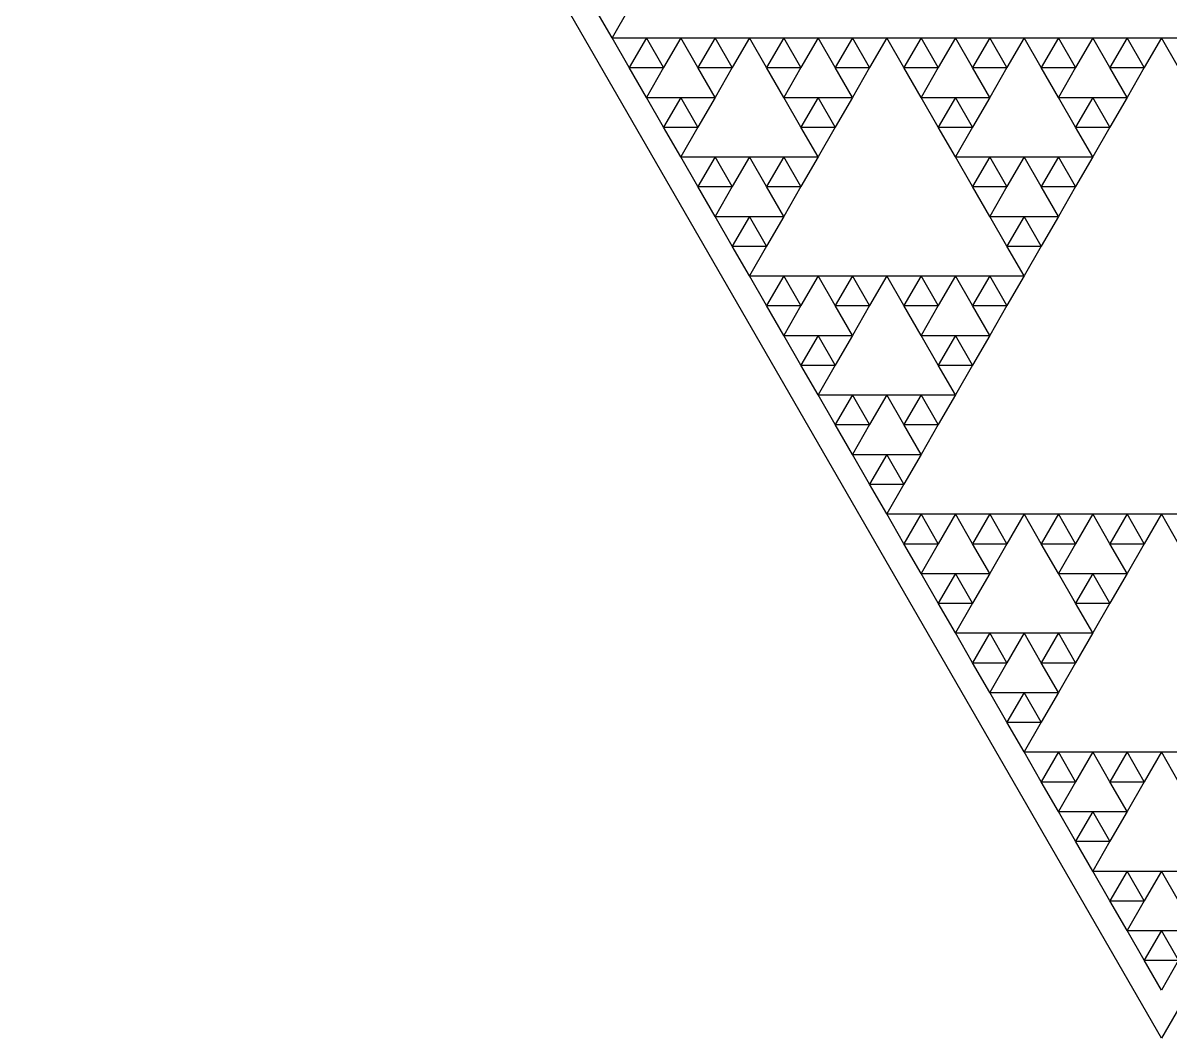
# Model space of a CAD drawing. Extents: x 0 to 345, y 1298 to 1597.
# Drawn here: x 84.7 to 173.2, y 1297.9 to 1376.2 of the extents above; entities that cross this region are included whole.
import ezdxf

# ---------------------------------------------------------------- set-up
doc = ezdxf.new("R2010")
doc.units = 0
doc.layers.get('0').update_dxf_attribs({"linetype": 'CONTINUOUS'})

msp = doc.modelspace()

# ---------------------------------------------------------------- linework, layer by layer
at = {"color": 3}
for p, q in [((172.56699, 1297.91379), (-0.165886, 1597.095774)), ((345.29987, 1597.095774), (172.56699, 1297.91379)), ((130.18513, 1375.02236), (128.86064, 1377.31663)), ((131.50962, 1377.31663), (130.18513, 1375.02236)), ((130.18513, 1375.02236), (132.83411, 1375.02236)), ((131.50962, 1372.72872), (130.18513, 1375.02236)), ((132.83411, 1375.02236), (131.50962, 1372.72872)), ((132.83411, 1375.02236), (135.48309, 1375.02236)), ((134.1586, 1372.72872), (132.83411, 1375.02236)), ((135.48309, 1375.02236), (134.1586, 1372.72872)), ((135.48309, 1375.02236), (138.13146, 1375.02236)), ((136.80759, 1372.72872), (135.48309, 1375.02236)), ((138.13146, 1375.02236), (136.80759, 1372.72872)), ((138.13146, 1375.02236), (140.78044, 1375.02236)), ((139.45595, 1372.72872), (138.13146, 1375.02236)), ((140.78044, 1375.02236), (139.45595, 1372.72872)), ((140.78044, 1375.02236), (143.42942, 1375.02236)), ((142.10493, 1372.72872), (140.78044, 1375.02236)), ((143.42942, 1375.02236), (142.10493, 1372.72872)), ((143.42942, 1375.02236), (146.07841, 1375.02236)), ((144.75392, 1372.72872), (143.42942, 1375.02236)), ((146.07841, 1375.02236), (144.75392, 1372.72872)), ((146.07841, 1375.02236), (148.72739, 1375.02236)), ((147.4029, 1372.72872), (146.07841, 1375.02236)), ((148.72739, 1375.02236), (147.4029, 1372.72872)), ((148.72739, 1375.02236), (151.37637, 1375.02236)), ((150.05188, 1372.72872), (148.72739, 1375.02236)), ((151.37637, 1375.02236), (150.05188, 1372.72872)), ((151.37637, 1375.02236), (154.02474, 1375.02236)), ((152.70024, 1372.72872), (151.37637, 1375.02236)), ((154.02474, 1375.02236), (152.70024, 1372.72872)), ((154.02474, 1375.02236), (156.67372, 1375.02236)), ((155.34923, 1372.72872), (154.02474, 1375.02236)), ((156.67372, 1375.02236), (155.34923, 1372.72872)), ((156.67372, 1375.02236), (159.3227, 1375.02236)), ((157.99821, 1372.72872), (156.67372, 1375.02236)), ((159.3227, 1375.02236), (157.99821, 1372.72872)), ((159.3227, 1375.02236), (161.97168, 1375.02236)), ((160.64719, 1372.72872), (159.3227, 1375.02236)), ((161.97168, 1375.02236), (160.64719, 1372.72872)), ((161.97168, 1375.02236), (164.62066, 1375.02236)), ((163.29617, 1372.72872), (161.97168, 1375.02236)), ((164.62066, 1375.02236), (163.29617, 1372.72872)), ((164.62066, 1375.02236), (167.26903, 1375.02236)), ((165.94454, 1372.72872), (164.62066, 1375.02236)), ((167.26903, 1375.02236), (165.94454, 1372.72872)), ((167.26903, 1375.02236), (169.91801, 1375.02236)), ((168.59352, 1372.72872), (167.26903, 1375.02236)), ((169.91801, 1375.02236), (168.59352, 1372.72872)), ((169.91801, 1375.02236), (172.56699, 1375.02236)), ((171.2425, 1372.72872), (169.91801, 1375.02236)), ((172.56699, 1375.02236), (171.2425, 1372.72872)), ((172.56699, 1375.02236), (175.21598, 1375.02236)), ((173.89148, 1372.72872), (172.56699, 1375.02236)), ((131.50962, 1372.72872), (134.1586, 1372.72872)), ((132.83411, 1370.43446), (131.50962, 1372.72872)), ((134.1586, 1372.72872), (132.83411, 1370.43446)), ((136.80759, 1372.72872), (139.45595, 1372.72872)), ((138.13146, 1370.43446), (136.80759, 1372.72872)), ((139.45595, 1372.72872), (138.13146, 1370.43446)), ((142.10493, 1372.72872), (144.75392, 1372.72872)), ((143.42942, 1370.43446), (142.10493, 1372.72872)), ((144.75392, 1372.72872), (143.42942, 1370.43446)), ((147.4029, 1372.72872), (150.05188, 1372.72872)), ((148.72739, 1370.43446), (147.4029, 1372.72872)), ((150.05188, 1372.72872), (148.72739, 1370.43446)), ((152.70024, 1372.72872), (155.34923, 1372.72872)), ((154.02474, 1370.43446), (152.70024, 1372.72872)), ((155.34923, 1372.72872), (154.02474, 1370.43446)), ((157.99821, 1372.72872), (160.64719, 1372.72872)), ((159.3227, 1370.43446), (157.99821, 1372.72872)), ((160.64719, 1372.72872), (159.3227, 1370.43446)), ((163.29617, 1372.72872), (165.94454, 1372.72872)), ((164.62066, 1370.43446), (163.29617, 1372.72872)), ((165.94454, 1372.72872), (164.62066, 1370.43446)), ((168.59352, 1372.72872), (171.2425, 1372.72872)), ((169.91801, 1370.43446), (168.59352, 1372.72872)), ((171.2425, 1372.72872), (169.91801, 1370.43446)), ((132.83411, 1370.43446), (135.48309, 1370.43446)), ((134.1586, 1368.14081), (132.83411, 1370.43446)), ((135.48309, 1370.43446), (134.1586, 1368.14081)), ((135.48309, 1370.43446), (138.13146, 1370.43446)), ((136.80759, 1368.14081), (135.48309, 1370.43446)), ((138.13146, 1370.43446), (136.80759, 1368.14081)), ((143.42942, 1370.43446), (146.07841, 1370.43446)), ((144.75392, 1368.14081), (143.42942, 1370.43446)), ((146.07841, 1370.43446), (144.75392, 1368.14081)), ((146.07841, 1370.43446), (148.72739, 1370.43446)), ((147.4029, 1368.14081), (146.07841, 1370.43446)), ((148.72739, 1370.43446), (147.4029, 1368.14081)), ((154.02474, 1370.43446), (156.67372, 1370.43446)), ((155.34923, 1368.14081), (154.02474, 1370.43446)), ((156.67372, 1370.43446), (155.34923, 1368.14081)), ((156.67372, 1370.43446), (159.3227, 1370.43446)), ((157.99821, 1368.14081), (156.67372, 1370.43446)), ((159.3227, 1370.43446), (157.99821, 1368.14081)), ((164.62066, 1370.43446), (167.26903, 1370.43446)), ((165.94454, 1368.14081), (164.62066, 1370.43446)), ((167.26903, 1370.43446), (165.94454, 1368.14081)), ((167.26903, 1370.43446), (169.91801, 1370.43446)), ((168.59352, 1368.14081), (167.26903, 1370.43446)), ((169.91801, 1370.43446), (168.59352, 1368.14081)), ((134.1586, 1368.14081), (136.80759, 1368.14081)), ((135.48309, 1365.84655), (134.1586, 1368.14081)), ((136.80759, 1368.14081), (135.48309, 1365.84655)), ((144.75392, 1368.14081), (147.4029, 1368.14081)), ((146.07841, 1365.84655), (144.75392, 1368.14081)), ((147.4029, 1368.14081), (146.07841, 1365.84655)), ((155.34923, 1368.14081), (157.99821, 1368.14081)), ((156.67372, 1365.84655), (155.34923, 1368.14081)), ((157.99821, 1368.14081), (156.67372, 1365.84655)), ((165.94454, 1368.14081), (168.59352, 1368.14081)), ((167.26903, 1365.84655), (165.94454, 1368.14081)), ((168.59352, 1368.14081), (167.26903, 1365.84655)), ((135.48309, 1365.84655), (138.13146, 1365.84655)), ((136.80759, 1363.5529), (135.48309, 1365.84655)), ((138.13146, 1365.84655), (136.80759, 1363.5529)), ((138.13146, 1365.84655), (140.78044, 1365.84655)), ((139.45595, 1363.5529), (138.13146, 1365.84655)), ((140.78044, 1365.84655), (139.45595, 1363.5529)), ((140.78044, 1365.84655), (143.42942, 1365.84655)), ((142.10493, 1363.5529), (140.78044, 1365.84655)), ((143.42942, 1365.84655), (142.10493, 1363.5529)), ((143.42942, 1365.84655), (146.07841, 1365.84655)), ((144.75392, 1363.5529), (143.42942, 1365.84655)), ((146.07841, 1365.84655), (144.75392, 1363.5529)), ((156.67372, 1365.84655), (159.3227, 1365.84655)), ((157.99821, 1363.5529), (156.67372, 1365.84655)), ((159.3227, 1365.84655), (157.99821, 1363.5529)), ((159.3227, 1365.84655), (161.97168, 1365.84655)), ((160.64719, 1363.5529), (159.3227, 1365.84655)), ((161.97168, 1365.84655), (160.64719, 1363.5529)), ((161.97168, 1365.84655), (164.62066, 1365.84655)), ((163.29617, 1363.5529), (161.97168, 1365.84655)), ((164.62066, 1365.84655), (163.29617, 1363.5529)), ((164.62066, 1365.84655), (167.26903, 1365.84655)), ((165.94454, 1363.5529), (164.62066, 1365.84655)), ((167.26903, 1365.84655), (165.94454, 1363.5529)), ((136.80759, 1363.5529), (139.45595, 1363.5529)), ((138.13146, 1361.25864), (136.80759, 1363.5529)), ((139.45595, 1363.5529), (138.13146, 1361.25864)), ((142.10493, 1363.5529), (144.75392, 1363.5529)), ((143.42942, 1361.25864), (142.10493, 1363.5529)), ((144.75392, 1363.5529), (143.42942, 1361.25864)), ((157.99821, 1363.5529), (160.64719, 1363.5529)), ((159.3227, 1361.25864), (157.99821, 1363.5529)), ((160.64719, 1363.5529), (159.3227, 1361.25864)), ((163.29617, 1363.5529), (165.94454, 1363.5529)), ((164.62066, 1361.25864), (163.29617, 1363.5529)), ((165.94454, 1363.5529), (164.62066, 1361.25864)), ((138.13146, 1361.25864), (140.78044, 1361.25864)), ((139.45595, 1358.96438), (138.13146, 1361.25864)), ((140.78044, 1361.25864), (139.45595, 1358.96438)), ((140.78044, 1361.25864), (143.42942, 1361.25864)), ((142.10493, 1358.96438), (140.78044, 1361.25864)), ((143.42942, 1361.25864), (142.10493, 1358.96438)), ((159.3227, 1361.25864), (161.97168, 1361.25864)), ((160.64719, 1358.96438), (159.3227, 1361.25864)), ((161.97168, 1361.25864), (160.64719, 1358.96438)), ((161.97168, 1361.25864), (164.62066, 1361.25864)), ((163.29617, 1358.96438), (161.97168, 1361.25864)), ((164.62066, 1361.25864), (163.29617, 1358.96438)), ((139.45595, 1358.96438), (142.10493, 1358.96438)), ((140.78044, 1356.67073), (139.45595, 1358.96438)), ((142.10493, 1358.96438), (140.78044, 1356.67073)), ((160.64719, 1358.96438), (163.29617, 1358.96438)), ((161.97168, 1356.67073), (160.64719, 1358.96438)), ((163.29617, 1358.96438), (161.97168, 1356.67073)), ((140.78044, 1356.67073), (143.42942, 1356.67073)), ((142.10493, 1354.37647), (140.78044, 1356.67073)), ((143.42942, 1356.67073), (142.10493, 1354.37647)), ((143.42942, 1356.67073), (146.07841, 1356.67073)), ((144.75392, 1354.37647), (143.42942, 1356.67073)), ((146.07841, 1356.67073), (144.75392, 1354.37647)), ((146.07841, 1356.67073), (148.72739, 1356.67073)), ((147.4029, 1354.37647), (146.07841, 1356.67073)), ((148.72739, 1356.67073), (147.4029, 1354.37647)), ((148.72739, 1356.67073), (151.37637, 1356.67073)), ((150.05188, 1354.37647), (148.72739, 1356.67073)), ((151.37637, 1356.67073), (150.05188, 1354.37647)), ((151.37637, 1356.67073), (154.02474, 1356.67073)), ((152.70024, 1354.37647), (151.37637, 1356.67073)), ((154.02474, 1356.67073), (152.70024, 1354.37647)), ((154.02474, 1356.67073), (156.67372, 1356.67073)), ((155.34923, 1354.37647), (154.02474, 1356.67073)), ((156.67372, 1356.67073), (155.34923, 1354.37647)), ((156.67372, 1356.67073), (159.3227, 1356.67073)), ((157.99821, 1354.37647), (156.67372, 1356.67073)), ((159.3227, 1356.67073), (157.99821, 1354.37647)), ((159.3227, 1356.67073), (161.97168, 1356.67073)), ((160.64719, 1354.37647), (159.3227, 1356.67073)), ((161.97168, 1356.67073), (160.64719, 1354.37647)), ((142.10493, 1354.37647), (144.75392, 1354.37647)), ((143.42942, 1352.08282), (142.10493, 1354.37647)), ((144.75392, 1354.37647), (143.42942, 1352.08282)), ((147.4029, 1354.37647), (150.05188, 1354.37647)), ((148.72739, 1352.08282), (147.4029, 1354.37647)), ((150.05188, 1354.37647), (148.72739, 1352.08282)), ((152.70024, 1354.37647), (155.34923, 1354.37647)), ((154.02474, 1352.08282), (152.70024, 1354.37647)), ((155.34923, 1354.37647), (154.02474, 1352.08282)), ((157.99821, 1354.37647), (160.64719, 1354.37647)), ((159.3227, 1352.08282), (157.99821, 1354.37647)), ((160.64719, 1354.37647), (159.3227, 1352.08282)), ((143.42942, 1352.08282), (146.07841, 1352.08282)), ((144.75392, 1349.78856), (143.42942, 1352.08282)), ((146.07841, 1352.08282), (144.75392, 1349.78856)), ((146.07841, 1352.08282), (148.72739, 1352.08282)), ((147.4029, 1349.78856), (146.07841, 1352.08282)), ((148.72739, 1352.08282), (147.4029, 1349.78856)), ((154.02474, 1352.08282), (156.67372, 1352.08282)), ((155.34923, 1349.78856), (154.02474, 1352.08282)), ((156.67372, 1352.08282), (155.34923, 1349.78856)), ((156.67372, 1352.08282), (159.3227, 1352.08282)), ((157.99821, 1349.78856), (156.67372, 1352.08282)), ((159.3227, 1352.08282), (157.99821, 1349.78856)), ((144.75392, 1349.78856), (147.4029, 1349.78856)), ((146.07841, 1347.49491), (144.75392, 1349.78856)), ((147.4029, 1349.78856), (146.07841, 1347.49491)), ((155.34923, 1349.78856), (157.99821, 1349.78856)), ((156.67372, 1347.49491), (155.34923, 1349.78856)), ((157.99821, 1349.78856), (156.67372, 1347.49491)), ((146.07841, 1347.49491), (148.72739, 1347.49491)), ((147.4029, 1345.20065), (146.07841, 1347.49491)), ((148.72739, 1347.49491), (147.4029, 1345.20065)), ((148.72739, 1347.49491), (151.37637, 1347.49491)), ((150.05188, 1345.20065), (148.72739, 1347.49491)), ((151.37637, 1347.49491), (150.05188, 1345.20065)), ((151.37637, 1347.49491), (154.02474, 1347.49491)), ((152.70024, 1345.20065), (151.37637, 1347.49491)), ((154.02474, 1347.49491), (152.70024, 1345.20065)), ((154.02474, 1347.49491), (156.67372, 1347.49491)), ((155.34923, 1345.20065), (154.02474, 1347.49491)), ((156.67372, 1347.49491), (155.34923, 1345.20065)), ((147.4029, 1345.20065), (150.05188, 1345.20065)), ((148.72739, 1342.907), (147.4029, 1345.20065)), ((150.05188, 1345.20065), (148.72739, 1342.907)), ((152.70024, 1345.20065), (155.34923, 1345.20065)), ((154.02474, 1342.907), (152.70024, 1345.20065)), ((155.34923, 1345.20065), (154.02474, 1342.907)), ((148.72739, 1342.907), (151.37637, 1342.907)), ((150.05188, 1340.61274), (148.72739, 1342.907)), ((151.37637, 1342.907), (150.05188, 1340.61274)), ((151.37637, 1342.907), (154.02474, 1342.907)), ((152.70024, 1340.61274), (151.37637, 1342.907)), ((154.02474, 1342.907), (152.70024, 1340.61274)), ((150.05188, 1340.61274), (152.70024, 1340.61274)), ((151.37637, 1338.3191), (150.05188, 1340.61274)), ((152.70024, 1340.61274), (151.37637, 1338.3191)), ((151.37637, 1338.3191), (154.02474, 1338.3191)), ((152.70024, 1336.02483), (151.37637, 1338.3191)), ((154.02474, 1338.3191), (152.70024, 1336.02483)), ((154.02474, 1338.3191), (156.67372, 1338.3191)), ((155.34923, 1336.02483), (154.02474, 1338.3191)), ((156.67372, 1338.3191), (155.34923, 1336.02483)), ((156.67372, 1338.3191), (159.3227, 1338.3191)), ((157.99821, 1336.02483), (156.67372, 1338.3191)), ((159.3227, 1338.3191), (157.99821, 1336.02483)), ((159.3227, 1338.3191), (161.97168, 1338.3191)), ((160.64719, 1336.02483), (159.3227, 1338.3191)), ((161.97168, 1338.3191), (160.64719, 1336.02483)), ((161.97168, 1338.3191), (164.62066, 1338.3191)), ((163.29617, 1336.02483), (161.97168, 1338.3191)), ((164.62066, 1338.3191), (163.29617, 1336.02483)), ((164.62066, 1338.3191), (167.26903, 1338.3191)), ((165.94454, 1336.02483), (164.62066, 1338.3191)), ((167.26903, 1338.3191), (165.94454, 1336.02483)), ((167.26903, 1338.3191), (169.91801, 1338.3191)), ((168.59352, 1336.02483), (167.26903, 1338.3191)), ((169.91801, 1338.3191), (168.59352, 1336.02483)), ((169.91801, 1338.3191), (172.56699, 1338.3191)), ((171.2425, 1336.02483), (169.91801, 1338.3191)), ((172.56699, 1338.3191), (171.2425, 1336.02483)), ((172.56699, 1338.3191), (175.21598, 1338.3191)), ((173.89148, 1336.02483), (172.56699, 1338.3191)), ((152.70024, 1336.02483), (155.34923, 1336.02483)), ((154.02474, 1333.73057), (152.70024, 1336.02483)), ((155.34923, 1336.02483), (154.02474, 1333.73057)), ((157.99821, 1336.02483), (160.64719, 1336.02483)), ((159.3227, 1333.73057), (157.99821, 1336.02483)), ((160.64719, 1336.02483), (159.3227, 1333.73057)), ((163.29617, 1336.02483), (165.94454, 1336.02483)), ((164.62066, 1333.73057), (163.29617, 1336.02483)), ((165.94454, 1336.02483), (164.62066, 1333.73057)), ((168.59352, 1336.02483), (171.2425, 1336.02483)), ((169.91801, 1333.73057), (168.59352, 1336.02483)), ((171.2425, 1336.02483), (169.91801, 1333.73057)), ((154.02474, 1333.73057), (156.67372, 1333.73057)), ((155.34923, 1331.43692), (154.02474, 1333.73057)), ((156.67372, 1333.73057), (155.34923, 1331.43692)), ((156.67372, 1333.73057), (159.3227, 1333.73057)), ((157.99821, 1331.43692), (156.67372, 1333.73057)), ((159.3227, 1333.73057), (157.99821, 1331.43692)), ((164.62066, 1333.73057), (167.26903, 1333.73057)), ((165.94454, 1331.43692), (164.62066, 1333.73057)), ((167.26903, 1333.73057), (165.94454, 1331.43692)), ((167.26903, 1333.73057), (169.91801, 1333.73057)), ((168.59352, 1331.43692), (167.26903, 1333.73057)), ((169.91801, 1333.73057), (168.59352, 1331.43692)), ((155.34923, 1331.43692), (157.99821, 1331.43692)), ((156.67372, 1329.14266), (155.34923, 1331.43692)), ((157.99821, 1331.43692), (156.67372, 1329.14266)), ((165.94454, 1331.43692), (168.59352, 1331.43692)), ((167.26903, 1329.14266), (165.94454, 1331.43692)), ((168.59352, 1331.43692), (167.26903, 1329.14266)), ((156.67372, 1329.14266), (159.3227, 1329.14266)), ((157.99821, 1326.84902), (156.67372, 1329.14266)), ((159.3227, 1329.14266), (157.99821, 1326.84902)), ((159.3227, 1329.14266), (161.97168, 1329.14266)), ((160.64719, 1326.84902), (159.3227, 1329.14266)), ((161.97168, 1329.14266), (160.64719, 1326.84902)), ((161.97168, 1329.14266), (164.62066, 1329.14266)), ((163.29617, 1326.84902), (161.97168, 1329.14266)), ((164.62066, 1329.14266), (163.29617, 1326.84902)), ((164.62066, 1329.14266), (167.26903, 1329.14266)), ((165.94454, 1326.84902), (164.62066, 1329.14266)), ((167.26903, 1329.14266), (165.94454, 1326.84902)), ((157.99821, 1326.84902), (160.64719, 1326.84902)), ((159.3227, 1324.55475), (157.99821, 1326.84902)), ((160.64719, 1326.84902), (159.3227, 1324.55475)), ((163.29617, 1326.84902), (165.94454, 1326.84902)), ((164.62066, 1324.55475), (163.29617, 1326.84902)), ((165.94454, 1326.84902), (164.62066, 1324.55475)), ((159.3227, 1324.55475), (161.97168, 1324.55475)), ((160.64719, 1322.26111), (159.3227, 1324.55475)), ((161.97168, 1324.55475), (160.64719, 1322.26111)), ((161.97168, 1324.55475), (164.62066, 1324.55475)), ((163.29617, 1322.26111), (161.97168, 1324.55475)), ((164.62066, 1324.55475), (163.29617, 1322.26111)), ((160.64719, 1322.26111), (163.29617, 1322.26111)), ((161.97168, 1319.96684), (160.64719, 1322.26111)), ((163.29617, 1322.26111), (161.97168, 1319.96684)), ((161.97168, 1319.96684), (164.62066, 1319.96684)), ((163.29617, 1317.6732), (161.97168, 1319.96684)), ((164.62066, 1319.96684), (163.29617, 1317.6732)), ((164.62066, 1319.96684), (167.26903, 1319.96684)), ((165.94454, 1317.6732), (164.62066, 1319.96684)), ((167.26903, 1319.96684), (165.94454, 1317.6732)), ((167.26903, 1319.96684), (169.91801, 1319.96684)), ((168.59352, 1317.6732), (167.26903, 1319.96684)), ((169.91801, 1319.96684), (168.59352, 1317.6732)), ((169.91801, 1319.96684), (172.56699, 1319.96684)), ((171.2425, 1317.6732), (169.91801, 1319.96684)), ((172.56699, 1319.96684), (171.2425, 1317.6732)), ((172.56699, 1319.96684), (175.21598, 1319.96684)), ((173.89148, 1317.6732), (172.56699, 1319.96684)), ((163.29617, 1317.6732), (165.94454, 1317.6732)), ((164.62066, 1315.37894), (163.29617, 1317.6732)), ((165.94454, 1317.6732), (164.62066, 1315.37894)), ((168.59352, 1317.6732), (171.2425, 1317.6732)), ((169.91801, 1315.37894), (168.59352, 1317.6732)), ((171.2425, 1317.6732), (169.91801, 1315.37894)), ((164.62066, 1315.37894), (167.26903, 1315.37894)), ((165.94454, 1313.08529), (164.62066, 1315.37894)), ((167.26903, 1315.37894), (165.94454, 1313.08529)), ((167.26903, 1315.37894), (169.91801, 1315.37894)), ((168.59352, 1313.08529), (167.26903, 1315.37894)), ((169.91801, 1315.37894), (168.59352, 1313.08529)), ((165.94454, 1313.08529), (168.59352, 1313.08529)), ((167.26903, 1310.79103), (165.94454, 1313.08529)), ((168.59352, 1313.08529), (167.26903, 1310.79103)), ((167.26903, 1310.79103), (169.91801, 1310.79103)), ((168.59352, 1308.49676), (167.26903, 1310.79103)), ((169.91801, 1310.79103), (168.59352, 1308.49676)), ((169.91801, 1310.79103), (172.56699, 1310.79103)), ((171.2425, 1308.49676), (169.91801, 1310.79103)), ((172.56699, 1310.79103), (171.2425, 1308.49676)), ((172.56699, 1310.79103), (175.21598, 1310.79103)), ((173.89148, 1308.49676), (172.56699, 1310.79103)), ((168.59352, 1308.49676), (171.2425, 1308.49676)), ((169.91801, 1306.20312), (168.59352, 1308.49676)), ((171.2425, 1308.49676), (169.91801, 1306.20312)), ((169.91801, 1306.20312), (172.56699, 1306.20312)), ((171.2425, 1303.90886), (169.91801, 1306.20312)), ((172.56699, 1306.20312), (171.2425, 1303.90886)), ((172.56699, 1306.20312), (175.21598, 1306.20312)), ((173.89148, 1303.90886), (172.56699, 1306.20312)), ((171.2425, 1303.90886), (173.89148, 1303.90886)), ((172.56699, 1301.61521), (171.2425, 1303.90886)), ((173.89148, 1303.90886), (172.56699, 1301.61521))]:
    msp.add_line(p, q, dxfattribs=at)

doc.saveas('drawing.dxf')
